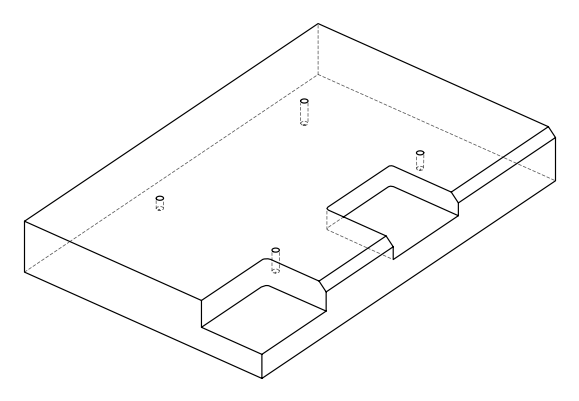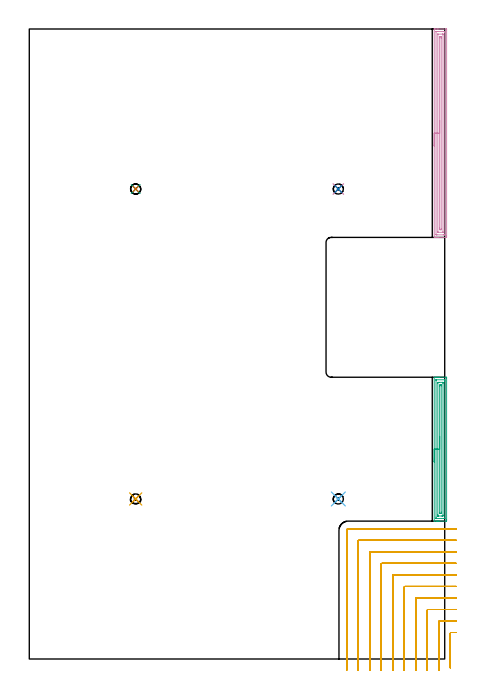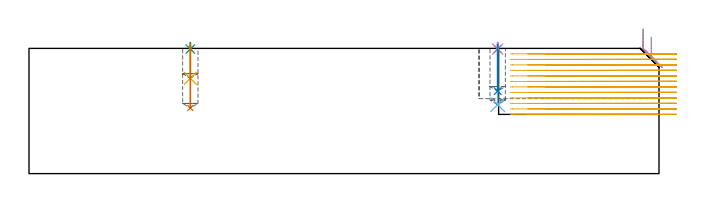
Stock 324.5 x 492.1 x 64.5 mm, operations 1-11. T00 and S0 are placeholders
(PLAN: 12 operations, 4 tool changes, 169.6 min)
(1 SPOT_DRILL | STEP1POCKET | NXT0321_9005460120000 | 0.03 min | 0 mm3)
(2 SPOT_DRILL_1 | STEP1POCKET_1 | NXT0321_9005460120000 | 0.03 min | 1 mm3)
(3 SPOT_DRILL_2 | STEP1POCKET_2 | NXT0321_9005460120000 | 0.03 min | 2 mm3)
(4 SPOT_DRILL_3 | STEP1POCKET_3 | NXT0321_9005460120000 | 0.03 min | 3 mm3)
(5 DRILL_BLIND_HOLE_INTO_CENTER | STEP1POCKET | UGT0301_198 | 0.07 min | 667 mm3)
(6 DRILL_BLIND_HOLE_INTO_CENTER_1 | STEP1POCKET_1 | UGT0301_198 | 0.13 min | 1330 mm3)
(7 DRILL_BLIND_HOLE_INTO_CENTER_2 | STEP1POCKET_2 | UGT0301_198 | 0.13 min | 1408 mm3)
(8 DRILL_BLIND_HOLE_INTO_CENTER_3 | STEP1POCKET_3 | UGT0301_198 | 0.1 min | 989 mm3)
(9 AREA_MILL | FG_CHAMFER_SURFACE | UGT0205_001 | 3.8 min | 5828 mm3)
(10 AREA_MILL_1 | FG_CHAMFER_SURFACE_1 | UGT0205_001 | 5.41 min | 7928 mm3)
(11 MILL_CORNER_NOTCH_RECTANGULAR | CORNER_NOTCH_RECTANGULAR | NXT0201_011 | Follow Part, ap 3, ae 75% | 30.7 min | 301901 mm3)
(12 MILL_SLOT | SLOT_PARTIAL_RECTANGULAR | NXT0201_008 | Follow Part, ap 1.5, ae 75% | 129.11 min | 261413 mm3)
(TOOL NXT0321_9005460120000 | NC Spot Drill, 142deg, 12mm, Carbide, Uncoated | D12 PA142 FL30 Z2)
(TOOL UGT0301_198 | Twist Drill 7.9 mm | D7.9 PA118 FL73 Z2)
(TOOL UGT0205_001 | Chamfer Mill 20 x 3 x 45 deg. | D20 FL50 Z2)
(TOOL NXT0201_011 | ENDMILL 12mm [2P460-1200-NA 1630] | D12 FL38 Z6)
(TOOL NXT0201_008 | ENDMILL 6mm [2P460-0600-NA 1630] | D6 FL26 Z6)
(OP 1 SPOT_DRILL)
G17 G21 G94 G90
T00 M6
G54
G17 G0 G90 X83.1 Y125. S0 M3
G43 Z74.5 H0
G94 G81 G98 Z64.16 F250. R67.5
G80
M5
M2
(OP 2 SPOT_DRILL_1)
G17 G21 G94 G90
T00 M6
G54
G17 G0 G90 X241.4 Y125. S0 M3
G43 Z74.5 H0
G94 G81 G98 Z64.16 F250. R67.5
G80
M5
M2
(OP 3 SPOT_DRILL_2)
G17 G21 G94 G90
T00 M6
G54
G17 G0 G90 X83.1 Y367.1 S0 M3
G43 Z74.5 H0
G94 G81 G98 Z64.16 F250. R67.5
G80
M5
M2
(OP 4 SPOT_DRILL_3)
G17 G21 G94 G90
T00 M6
G54
G17 G0 G90 X241.4 Y367.1 S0 M3
G43 Z74.5 H0
G94 G81 G98 Z64.16 F250. R67.5
G80
M5
M2
(OP 5 DRILL_BLIND_HOLE_INTO_CENTER)
G17 G21 G94 G90
T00 M6
G54
G17 G0 G90 X83.1 Y125. S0 M3
G43 Z74.5 H0
G94 G81 G98 Z49.1 F250. R66.5
G80
M5
M2
(OP 6 DRILL_BLIND_HOLE_INTO_CENTER_1)
G17 G21 G94 G90
T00 M6
G54
G17 G0 G90 X241.4 Y125. S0 M3
G43 Z74.5 H0
G94 G81 G98 Z35.5 F250. R66.5
G80
M5
M2
(OP 7 DRILL_BLIND_HOLE_INTO_CENTER_2)
G17 G21 G94 G90
T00 M6
G54
G17 G0 G90 X83.1 Y367.1 S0 M3
G43 Z74.5 H0
G94 G81 G98 Z33.8 F250. R66.5
G80
M5
M2
(OP 8 DRILL_BLIND_HOLE_INTO_CENTER_3)
G17 G21 G94 G90
T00 M6
G54
G17 G0 G90 X241.4 Y367.1 S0 M3
G43 Z74.5 H0
G94 G81 G98 Z42.5 F250. R66.5
G80
M5
M2
(OP 9 AREA_MILL)
G17 G21 G94 G90
T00 M6
G54
G17 G0 G90 X316.3 Y153.9 S1061 M3
G43 Z74.5 H0
G94 G1 Y153.938 Z73.628 F250.
Y154.052 Z72.764
Y154.241 Z71.912
Y154.503 Z71.08
Y154.837 Z70.274
Y155.24 Z69.5
Y155.709 Z68.764
Y156.24 Z68.072
Y156.829 Z67.429
Y157.472 Z66.84
Y158.164 Z66.308
Y158.9 Z65.84
Y159.674 Z65.437
Y160.48 Z65.103
Y161.312 Z64.841
Y162.164 Z64.652
Y163.028 Z64.538
Y163.9 Z64.5
Y219.973
X316.306 Y220.09 Z64.492
X316.554 Y220.1 Z64.245
X317.247 Z63.552
X318.005 Z62.794
X318.507 Z62.289
X318.758 Z62.039
X319.388 Z61.409
X319.639 Z61.158
X320.269 Z60.525
X325.555 Z55.242
X325.873 Y220.097 Z54.924
X325.992 Y220.09 Z54.805
X325.999 Y219.97 Z54.799
X326. Y219.528 Z54.8
Y108.712
X325.999 Y108.272 Z54.801
X325.995 Y107.828 Z54.803
X325.991 Y107.709 Z54.805
X325.555 Y107.7 Z55.242
X320.269 Z60.525
X319.639 Z61.158
X319.388 Z61.409
X318.758 Z62.039
X318.507 Z62.289
X318.005 Z62.794
X316.552 Y107.701 Z64.246
X316.306 Y107.71 Z64.493
X316.3 Y107.827 Z64.5
Y163.9
X317.714 Z63.086
Y217.748
X317.715 Y217.948 Z63.085
X317.718 Y218.048 Z63.082
X317.721 Y218.089 Z63.079
X317.81 Y218.093 Z62.99
X318.159 Y218.099 Z62.641
X324.326 Z56.474
X324.498 Y218.095 Z56.302
X324.576 Y218.09 Z56.224
X324.584 Y217.839 Z56.216
X324.585 Y217.748 Z56.215
X324.586 Y216.947 Z56.214
Y110.052
X324.585 Y109.852 Z56.215
X324.582 Y109.752 Z56.218
X324.579 Y109.711 Z56.221
X324.49 Y109.707 Z56.31
X324.141 Y109.701 Z56.659
X317.974 Z62.826
X317.802 Y109.705 Z62.998
X317.723 Y109.71 Z63.077
X317.716 Y109.961 Z63.084
X317.715 Y110.052 Z63.085
X317.714 Y110.853 Z63.086
Y163.9
X319.128 Z61.672
X319.129 Y215.34 Z61.671
X319.133 Y215.968 Z61.667
X319.135 Y216.089 Z61.665
X319.259 Y216.098 Z61.541
X319.388 Y216.099 Z61.412
X320.138 Y216.1 Z60.662
X322.781 Z58.019
X322.912 Z57.888
X323.043 Y216.096 Z57.757
X323.129 Y216.09 Z57.671
X323.165 Y216.079 Z57.635
X323.168 Y216.055 Z57.632
X323.17 Y215.968 Z57.63
X323.171 Y215.706 Z57.629
X323.172 Y215.078 Z57.628
X323.171 Y112.46 Z57.629
X323.167 Y111.832 Z57.633
X323.165 Y111.711 Z57.635
X323.041 Y111.702 Z57.759
X322.912 Y111.701 Z57.888
X322.162 Y111.7 Z58.638
X319.519 Z61.281
X319.388 Y111.701 Z61.412
X319.257 Y111.704 Z61.543
X319.171 Y111.71 Z61.629
X319.135 Y111.721 Z61.665
X319.132 Y111.745 Z61.668
X319.13 Y111.832 Z61.67
X319.128 Y112.094 Z61.672
Y112.722
Y163.9
X320.543 Z60.257
Y213.021
X320.545 Y213.298 Z60.255
X320.549 Y213.905 Z60.251
X320.561 Y214.09 Z60.239
X321.237 Y214.1 Z59.563
X321.567 Y214.097 Z59.233
X321.732 Y214.092 Z59.068
X321.748 Y214.09 Z59.052
X321.751 Y214.082 Z59.049
X321.755 Y214.052 Z59.045
X321.756 Y214.008 Z59.044
X321.757 Y213.574 Z59.043
Y213.298
Y114.779
X321.755 Y114.502 Z59.045
X321.751 Y113.895 Z59.049
X321.739 Y113.71 Z59.061
X321.063 Y113.7 Z59.737
X320.733 Y113.703 Z60.067
X320.568 Y113.708 Z60.232
X320.552 Y113.71 Z60.248
X320.549 Y113.719 Z60.251
X320.545 Y113.748 Z60.255
X320.544 Y113.792 Z60.256
X320.543 Y114.226 Z60.257
Y114.502
Y163.9
Y164.772 Z60.295
Y165.637 Z60.409
Y166.488 Z60.598
Y167.32 Z60.86
Y168.126 Z61.194
Y168.9 Z61.597
Y169.636 Z62.066
Y170.328 Z62.597
Y170.971 Z63.186
Y171.56 Z63.829
Y172.092 Z64.522
Y172.56 Z65.257
Y172.963 Z66.031
Y173.297 Z66.837
Y173.559 Z67.669
Y173.748 Z68.521
Y173.862 Z69.386
Y173.9 Z70.257
G0 Z74.5
M5
M2
(OP 10 AREA_MILL_1)
G17 G21 G94 G90
T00 M6
G54
G17 G0 G90 X316.3 Y400.7 S1061 M3
G43 Z74.5 H0
G94 G1 Y400.738 Z73.628 F250.
Y400.852 Z72.763
Y401.041 Z71.912
Y401.303 Z71.08
Y401.637 Z70.274
Y402.04 Z69.5
Y402.508 Z68.764
Y403.04 Z68.072
Y403.629 Z67.429
Y404.272 Z66.839
Y404.964 Z66.308
Y405.7 Z65.84
Y406.474 Z65.437
Y407.28 Z65.103
Y408.112 Z64.841
Y408.963 Z64.652
Y409.828 Z64.538
Y410.7 Z64.5
Y491.939
X316.301 Y492.094 Z64.49
Y492.095 Z64.489
X316.623 Y492.1 Z64.176
X316.983 Z63.816
X317.626 Z63.169
X318.828 Z61.969
X319.388 Z61.406
X325.555 Z55.242
X325.838 Y492.097 Z54.96
X325.992 Y492.09 Z54.806
X325.999 Y491.934 Z54.799
X326. Y491.491 Z54.8
Y330.351
X325.999 Y329.909 Z54.801
X325.995 Y329.463 Z54.803
X325.992 Y329.31 Z54.806
X325.555 Y329.3 Z55.242
X319.388 Z61.406
X318.828 Z61.969
X318.507 Z62.289
X317.947 Z62.849
X317.626 Z63.169
X316.984 Z63.816
X316.625 Z64.175
X316.301 Y329.305 Z64.489
X316.3 Y329.463 Z64.5
Y410.7
X317.714 Z63.086
X317.715 Y489.906 Z63.085
X317.716 Y490.007 Z63.084
X317.718 Y490.056 Z63.082
X317.721 Y490.077 Z63.079
X317.731 Y490.09 Z63.069
X318.12 Y490.097 Z62.68
X318.507 Y490.099 Z62.293
X318.999 Y490.1 Z61.801
X323.793 Y490.099 Z57.007
X324.288 Y490.097 Z56.512
X324.49 Y490.09 Z56.31
X324.579 Y490.068 Z56.221
X324.584 Y489.796 Z56.216
X324.585 Y489.705 Z56.215
Y331.494
X324.584 Y331.393 Z56.216
X324.582 Y331.344 Z56.218
X324.579 Y331.323 Z56.221
X324.569 Y331.31 Z56.231
X324.18 Y331.303 Z56.62
X323.793 Y331.301 Z57.007
X323.301 Y331.3 Z57.499
X318.507 Y331.301 Z62.293
X318.012 Y331.304 Z62.788
X317.81 Y331.31 Z62.99
X317.721 Y331.332 Z63.079
X317.716 Y331.604 Z63.084
X317.715 Y331.695 Z63.085
X317.714 Y410.7 Z63.086
X319.128 Z61.672
X319.129 Y487.92 Z61.671
X319.131 Y488.051 Z61.669
X319.133 Y488.082 Z61.667
X319.135 Y488.09 Z61.665
X319.152 Y488.093 Z61.648
X319.212 Y488.099 Z61.588
X322.912 Z57.888
X323.09 Y488.097 Z57.71
X323.14 Y488.094 Z57.66
X323.165 Y488.09 Z57.635
X323.167 Y488.076 Z57.633
X323.17 Y488.008 Z57.63
X323.171 Y487.92 Z57.629
Y487.657
Y333.48
X323.169 Y333.349 Z57.631
X323.167 Y333.318 Z57.633
X323.165 Y333.31 Z57.635
X323.148 Y333.307 Z57.652
X323.088 Y333.301 Z57.712
X319.388 Z61.412
X319.211 Y333.303 Z61.59
X319.16 Y333.306 Z61.64
X319.135 Y333.31 Z61.665
X319.133 Y333.324 Z61.667
X319.13 Y333.392 Z61.67
X319.129 Y333.48 Z61.671
Y333.743
X319.128 Y410.7 Z61.672
X320.543 Z60.257
Y485.242
X320.545 Y485.855 Z60.255
X320.548 Y486.061 Z60.252
X320.55 Y486.089 Z60.25
X320.569 Y486.092 Z60.231
X320.621 Y486.096 Z60.179
X320.727 Y486.099 Z60.073
X321.15 Y486.1 Z59.65
X321.185 Z59.615
X321.577 Y486.09 Z59.223
X321.75 Y486.074 Z59.05
X321.752 Y485.975 Z59.048
X321.756 Y485.52 Z59.044
X321.757 Y485.242 Z59.043
Y484.626
Y336.158
X321.755 Y335.545 Z59.045
X321.752 Y335.338 Z59.048
X321.75 Y335.311 Z59.05
X321.731 Y335.308 Z59.069
X321.679 Y335.304 Z59.121
X321.573 Y335.301 Z59.227
X321.15 Y335.3 Z59.65
X321.115 Z59.685
X320.723 Y335.31 Z60.077
X320.55 Y335.326 Z60.25
X320.548 Y335.424 Z60.252
X320.544 Y335.88 Z60.256
X320.543 Y336.158 Z60.257
Y336.774
Y410.7
Y411.572 Z60.295
Y412.436 Z60.409
Y413.288 Z60.598
Y414.12 Z60.86
Y414.926 Z61.194
Y415.7 Z61.597
Y416.436 Z62.066
Y417.128 Z62.597
Y417.771 Z63.186
Y418.36 Z63.829
Y418.891 Z64.522
Y419.36 Z65.257
Y419.763 Z66.031
Y420.097 Z66.837
Y420.359 Z67.669
Y420.548 Z68.521
Y420.662 Z69.386
Y420.7 Z70.257
G0 Z74.5
M5
M2
(OP 11 MILL_CORNER_NOTCH_RECTANGULAR)
G17 G21 G94 G90
T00 M6
G54
G17 G0 G90 X333.5 Y20.718 S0 M3
G43 Z74.5 H1
Z61.667
G94 G1 X330.5 Y20.701 F250.
G2 X330.056 Y20.7 R81. F500.
G1 X329.494
G3 X328.9 Y20.106 R0.6
G1 Y-4.079
Y-7.079 F250.
G0 Z74.5
X333.5 Y29.72
Z61.667
G1 X330.5 Y29.701
G2 X330.056 Y29.7 R72. F500.
G1 X320.494
G3 X319.9 Y29.106 R0.6
G1 Y-6.
Y-9. F250.
G0 Z74.5
X333.5 Y38.723
Z61.667
G1 X330.5 Y38.702
G2 X330.056 Y38.7 R63. F500.
G1 X311.495
G3 X310.9 Y38.105 R0.6
G1 Y-6.
Y-9. F250.
G0 Z74.5
X333.5 Y47.726
Z61.667
G1 X330.5 Y47.702
G2 X330.056 Y47.7 R54. F500.
G1 X302.495
G3 X301.9 Y47.105 R0.6
G1 Y-6.
Y-9. F250.
G0 Z74.5
X333.5 Y56.732
Z61.667
G1 X330.5 Y56.702
G2 X330.056 Y56.7 R45. F500.
G1 X293.495
G3 X292.9 Y56.105 R0.6
G1 Y-6.
Y-9. F250.
G0 Z74.5
X333.5 Y65.74
Z61.667
G1 X330.5 Y65.703
G2 X330.056 Y65.7 R36. F500.
G1 X284.495
G3 X283.9 Y65.105 R0.6
G1 Y-6.
Y-9. F250.
G0 Z74.5
X333.5 Y74.753
Z61.667
G1 X330.5 Y74.704
G2 X330.056 Y74.7 R27. F500.
G1 X275.496
G3 X274.9 Y74.104 R0.6
G1 Y-6.
Y-9. F250.
G0 Z74.5
X333.499 Y83.779
Z61.667
G1 X330.5 Y83.705
G2 X330.056 Y83.7 R18. F500.
G1 X266.496
G3 X265.9 Y83.104 R0.6
G1 Y-6.
Y-9. F250.
G0 Z74.5
X333.496 Y92.859
Z61.667
G1 X330.5 Y92.711
G2 X330.056 Y92.7 R9. F500.
G1 X257.496
G3 X256.9 Y92.104 R0.6
G1 Y-6.
Y-9. F250.
G0 Z74.5
X333.056 Y101.7
Z61.667
G1 X330.056
X249.1 F500.
G3 X247.9 Y100.5 R1.2
G1 Y-6.
Y-9. F250.
G0 Z74.5
X333.5 Y20.7
Z58.833
G1 X330.5
X329.494 F500.
G3 X328.9 Y20.106 R0.6
G1 Y-4.079
Y-7.079 F250.
G0 Z74.5
X333.5 Y29.7
Z58.833
G1 X330.5
X320.494 F500.
G3 X319.9 Y29.106 R0.6
G1 Y-6.
Y-9. F250.
G0 Z74.5
X333.5 Y38.7
Z58.833
G1 X330.5
X311.495 F500.
G3 X310.9 Y38.105 R0.6
G1 Y-6.
Y-9. F250.
G0 Z74.5
X333.5 Y47.7
Z58.833
G1 X330.5
X302.495 F500.
G3 X301.9 Y47.105 R0.6
G1 Y-6.
Y-9. F250.
G0 Z74.5
X333.5 Y56.7
Z58.833
G1 X330.5
X293.495 F500.
G3 X292.9 Y56.105 R0.6
G1 Y-6.
Y-9. F250.
G0 Z74.5
X333.5 Y65.7
Z58.833
G1 X330.5
X284.495 F500.
G3 X283.9 Y65.105 R0.6
G1 Y-6.
Y-9. F250.
G0 Z74.5
X333.5 Y74.7
Z58.833
G1 X330.5
X275.496 F500.
G3 X274.9 Y74.104 R0.6
G1 Y-6.
Y-9. F250.
G0 Z74.5
X333.5 Y83.7
Z58.833
G1 X330.5
X266.496 F500.
G3 X265.9 Y83.104 R0.6
G1 Y-6.
Y-9. F250.
G0 Z74.5
X333.5 Y92.7
Z58.833
G1 X330.5
X257.496 F500.
G3 X256.9 Y92.104 R0.6
G1 Y-6.
Y-9. F250.
G0 Z74.5
X333.5 Y101.7
Z58.833
G1 X330.5
X249.1 F500.
G3 X247.9 Y100.5 R1.2
G1 Y-6.
Y-9. F250.
G0 Z74.5
X333.5 Y20.7
Z56.
G1 X330.5
X329.494 F500.
G3 X328.9 Y20.106 R0.6
G1 Y-4.079
Y-7.079 F250.
G0 Z74.5
X333.5 Y29.7
Z56.
G1 X330.5
X320.494 F500.
G3 X319.9 Y29.106 R0.6
G1 Y-6.
Y-9. F250.
G0 Z74.5
X333.5 Y38.7
Z56.
G1 X330.5
X311.495 F500.
G3 X310.9 Y38.105 R0.6
G1 Y-6.
Y-9. F250.
G0 Z74.5
X333.5 Y47.7
Z56.
G1 X330.5
X302.495 F500.
G3 X301.9 Y47.105 R0.6
G1 Y-6.
Y-9. F250.
G0 Z74.5
X333.5 Y56.7
Z56.
G1 X330.5
X293.495 F500.
G3 X292.9 Y56.105 R0.6
G1 Y-6.
Y-9. F250.
G0 Z74.5
X333.5 Y65.7
Z56.
G1 X330.5
X284.495 F500.
G3 X283.9 Y65.105 R0.6
G1 Y-6.
Y-9. F250.
G0 Z74.5
X333.5 Y74.7
Z56.
G1 X330.5
X275.496 F500.
G3 X274.9 Y74.104 R0.6
G1 Y-6.
Y-9. F250.
G0 Z74.5
X333.5 Y83.7
Z56.
G1 X330.5
X266.496 F500.
G3 X265.9 Y83.104 R0.6
G1 Y-6.
Y-9. F250.
G0 Z74.5
X333.5 Y92.7
Z56.
G1 X330.5
X257.496 F500.
G3 X256.9 Y92.104 R0.6
G1 Y-6.
Y-9. F250.
G0 Z74.5
X333.5 Y101.7
Z56.
G1 X330.5
X249.1 F500.
G3 X247.9 Y100.5 R1.2
G1 Y-6.
Y-9. F250.
G0 Z74.5
X333.5 Y20.7
Z53.167
G1 X330.5
X329.494 F500.
G3 X328.9 Y20.106 R0.6
G1 Y-4.079
Y-7.079 F250.
G0 Z74.5
X333.5 Y29.7
Z53.167
G1 X330.5
X320.494 F500.
G3 X319.9 Y29.106 R0.6
G1 Y-6.
Y-9. F250.
G0 Z74.5
X333.5 Y38.7
Z53.167
G1 X330.5
X311.495 F500.
G3 X310.9 Y38.105 R0.6
G1 Y-6.
Y-9. F250.
G0 Z74.5
X333.5 Y47.7
Z53.167
G1 X330.5
X302.495 F500.
G3 X301.9 Y47.105 R0.6
G1 Y-6.
Y-9. F250.
G0 Z74.5
X333.5 Y56.7
Z53.167
G1 X330.5
X293.495 F500.
G3 X292.9 Y56.105 R0.6
G1 Y-6.
Y-9. F250.
G0 Z74.5
X333.5 Y65.7
Z53.167
G1 X330.5
X284.495 F500.
G3 X283.9 Y65.105 R0.6
G1 Y-6.
Y-9. F250.
G0 Z74.5
X333.5 Y74.7
Z53.167
G1 X330.5
X275.496 F500.
G3 X274.9 Y74.104 R0.6
G1 Y-6.
Y-9. F250.
G0 Z74.5
X333.5 Y83.7
Z53.167
G1 X330.5
X266.496 F500.
G3 X265.9 Y83.104 R0.6
G1 Y-6.
Y-9. F250.
G0 Z74.5
X333.5 Y92.7
Z53.167
G1 X330.5
X257.496 F500.
G3 X256.9 Y92.104 R0.6
G1 Y-6.
Y-9. F250.
G0 Z74.5
X333.5 Y101.7
Z53.167
G1 X330.5
X249.1 F500.
G3 X247.9 Y100.5 R1.2
G1 Y-6.
Y-9. F250.
G0 Z74.5
X333.5 Y20.7
Z50.333
G1 X330.5
X329.494 F500.
G3 X328.9 Y20.106 R0.6
G1 Y-4.079
Y-7.079 F250.
G0 Z74.5
X333.5 Y29.7
Z50.333
G1 X330.5
X320.494 F500.
G3 X319.9 Y29.106 R0.6
G1 Y-6.
Y-9. F250.
G0 Z74.5
X333.5 Y38.7
Z50.333
G1 X330.5
X311.495 F500.
G3 X310.9 Y38.105 R0.6
G1 Y-6.
Y-9. F250.
G0 Z74.5
X333.5 Y47.7
Z50.333
G1 X330.5
X302.495 F500.
G3 X301.9 Y47.105 R0.6
G1 Y-6.
Y-9. F250.
G0 Z74.5
X333.5 Y56.7
Z50.333
G1 X330.5
X293.495 F500.
G3 X292.9 Y56.105 R0.6
G1 Y-6.
Y-9. F250.
G0 Z74.5
X333.5 Y65.7
Z50.333
G1 X330.5
X284.495 F500.
G3 X283.9 Y65.105 R0.6
G1 Y-6.
Y-9. F250.
G0 Z74.5
X333.5 Y74.7
Z50.333
G1 X330.5
X275.496 F500.
G3 X274.9 Y74.104 R0.6
G1 Y-6.
Y-9. F250.
G0 Z74.5
X333.5 Y83.7
Z50.333
G1 X330.5
X266.496 F500.
G3 X265.9 Y83.104 R0.6
G1 Y-6.
Y-9. F250.
G0 Z74.5
X333.5 Y92.7
Z50.333
G1 X330.5
X257.496 F500.
G3 X256.9 Y92.104 R0.6
G1 Y-6.
Y-9. F250.
G0 Z74.5
X333.5 Y101.7
Z50.333
G1 X330.5
X249.1 F500.
G3 X247.9 Y100.5 R1.2
G1 Y-6.
Y-9. F250.
G0 Z74.5
X333.5 Y20.7
Z47.5
G1 X330.5
X329.494 F500.
G3 X328.9 Y20.106 R0.6
G1 Y-4.079
Y-7.079 F250.
G0 Z74.5
X333.5 Y29.7
Z47.5
G1 X330.5
X320.494 F500.
G3 X319.9 Y29.106 R0.6
G1 Y-6.
Y-9. F250.
G0 Z74.5
X333.5 Y38.7
Z47.5
G1 X330.5
X311.495 F500.
G3 X310.9 Y38.105 R0.6
G1 Y-6.
Y-9. F250.
G0 Z74.5
X333.5 Y47.7
Z47.5
G1 X330.5
X302.495 F500.
G3 X301.9 Y47.105 R0.6
G1 Y-6.
Y-9. F250.
G0 Z74.5
X333.5 Y56.7
Z47.5
G1 X330.5
X293.495 F500.
G3 X292.9 Y56.105 R0.6
G1 Y-6.
Y-9. F250.
G0 Z74.5
X333.5 Y65.7
Z47.5
G1 X330.5
X284.495 F500.
G3 X283.9 Y65.105 R0.6
G1 Y-6.
Y-9. F250.
G0 Z74.5
X333.5 Y74.7
Z47.5
G1 X330.5
X275.496 F500.
G3 X274.9 Y74.104 R0.6
G1 Y-6.
Y-9. F250.
G0 Z74.5
X333.5 Y83.7
Z47.5
G1 X330.5
X266.496 F500.
G3 X265.9 Y83.104 R0.6
G1 Y-6.
Y-9. F250.
G0 Z74.5
X333.5 Y92.7
Z47.5
G1 X330.5
X257.496 F500.
G3 X256.9 Y92.104 R0.6
G1 Y-6.
Y-9. F250.
G0 Z74.5
X333.5 Y101.7
Z47.5
G1 X330.5
X249.1 F500.
G3 X247.9 Y100.5 R1.2
G1 Y-6.
Y-9. F250.
G0 Z74.5
X333.5 Y20.7
Z44.667
G1 X330.5
X329.494 F500.
G3 X328.9 Y20.106 R0.6
G1 Y-4.079
Y-7.079 F250.
G0 Z74.5
X333.5 Y29.7
Z44.667
G1 X330.5
X320.494 F500.
G3 X319.9 Y29.106 R0.6
G1 Y-6.
Y-9. F250.
G0 Z74.5
X333.5 Y38.7
Z44.667
G1 X330.5
X311.495 F500.
G3 X310.9 Y38.105 R0.6
G1 Y-6.
Y-9. F250.
G0 Z74.5
X333.5 Y47.7
Z44.667
G1 X330.5
X302.495 F500.
G3 X301.9 Y47.105 R0.6
G1 Y-6.
Y-9. F250.
G0 Z74.5
X333.5 Y56.7
Z44.667
G1 X330.5
X293.495 F500.
G3 X292.9 Y56.105 R0.6
G1 Y-6.
Y-9. F250.
G0 Z74.5
X333.5 Y65.7
Z44.667
G1 X330.5
X284.495 F500.
G3 X283.9 Y65.105 R0.6
G1 Y-6.
Y-9. F250.
G0 Z74.5
X333.5 Y74.7
Z44.667
G1 X330.5
X275.496 F500.
G3 X274.9 Y74.104 R0.6
G1 Y-6.
Y-9. F250.
G0 Z74.5
X333.5 Y83.7
Z44.667
G1 X330.5
X266.496 F500.
G3 X265.9 Y83.104 R0.6
G1 Y-6.
Y-9. F250.
G0 Z74.5
X333.5 Y92.7
Z44.667
G1 X330.5
X257.496 F500.
G3 X256.9 Y92.104 R0.6
G1 Y-6.
Y-9. F250.
G0 Z74.5
X333.5 Y101.7
Z44.667
G1 X330.5
X249.1 F500.
G3 X247.9 Y100.5 R1.2
G1 Y-6.
Y-9. F250.
G0 Z74.5
X333.5 Y20.7
Z41.833
G1 X330.5
X329.494 F500.
G3 X328.9 Y20.106 R0.6
G1 Y-4.079
Y-7.079 F250.
G0 Z74.5
X333.5 Y29.7
Z41.833
G1 X330.5
X320.494 F500.
G3 X319.9 Y29.106 R0.6
G1 Y-6.
Y-9. F250.
G0 Z74.5
X333.5 Y38.7
Z41.833
G1 X330.5
X311.495 F500.
G3 X310.9 Y38.105 R0.6
G1 Y-6.
Y-9. F250.
G0 Z74.5
X333.5 Y47.7
Z41.833
G1 X330.5
X302.495 F500.
G3 X301.9 Y47.105 R0.6
G1 Y-6.
Y-9. F250.
G0 Z74.5
X333.5 Y56.7
Z41.833
G1 X330.5
X293.495 F500.
G3 X292.9 Y56.105 R0.6
G1 Y-6.
Y-9. F250.
G0 Z74.5
X333.5 Y65.7
Z41.833
G1 X330.5
X284.495 F500.
G3 X283.9 Y65.105 R0.6
G1 Y-6.
Y-9. F250.
G0 Z74.5
X333.5 Y74.7
Z41.833
G1 X330.5
X275.496 F500.
G3 X274.9 Y74.104 R0.6
G1 Y-6.
Y-9. F250.
G0 Z74.5
X333.5 Y83.7
Z41.833
G1 X330.5
X266.496 F500.
G3 X265.9 Y83.104 R0.6
G1 Y-6.
Y-9. F250.
G0 Z74.5
X333.5 Y92.7
Z41.833
G1 X330.5
X257.496 F500.
G3 X256.9 Y92.104 R0.6
G1 Y-6.
Y-9. F250.
G0 Z74.5
X333.5 Y101.7
Z41.833
G1 X330.5
X249.1 F500.
G3 X247.9 Y100.5 R1.2
G1 Y-6.
Y-9. F250.
G0 Z74.5
X333.5 Y20.7
Z39.
G1 X330.5
X329.494 F500.
G3 X328.9 Y20.106 R0.6
G1 Y-4.079
Y-7.079 F250.
G0 Z74.5
X333.5 Y29.7
Z39.
G1 X330.5
X320.494 F500.
G3 X319.9 Y29.106 R0.6
G1 Y-6.
Y-9. F250.
G0 Z74.5
X333.5 Y38.7
Z39.
G1 X330.5
X311.495 F500.
G3 X310.9 Y38.105 R0.6
G1 Y-6.
Y-9. F250.
G0 Z74.5
X333.5 Y47.7
Z39.
G1 X330.5
X302.495 F500.
G3 X301.9 Y47.105 R0.6
G1 Y-6.
Y-9. F250.
G0 Z74.5
X333.5 Y56.7
Z39.
G1 X330.5
X293.495 F500.
G3 X292.9 Y56.105 R0.6
G1 Y-6.
Y-9. F250.
G0 Z74.5
X333.5 Y65.7
Z39.
G1 X330.5
X284.495 F500.
G3 X283.9 Y65.105 R0.6
G1 Y-6.
Y-9. F250.
G0 Z74.5
X333.5 Y74.7
Z39.
G1 X330.5
X275.496 F500.
G3 X274.9 Y74.104 R0.6
G1 Y-6.
Y-9. F250.
G0 Z74.5
X333.5 Y83.7
Z39.
G1 X330.5
X266.496 F500.
G3 X265.9 Y83.104 R0.6
G1 Y-6.
Y-9. F250.
G0 Z74.5
X333.5 Y92.7
Z39.
G1 X330.5
X257.496 F500.
G3 X256.9 Y92.104 R0.6
G1 Y-6.
Y-9. F250.
G0 Z74.5
X333.5 Y101.7
Z39.
G1 X330.5
X249.1 F500.
G3 X247.9 Y100.5 R1.2
G1 Y-6.
Y-9. F250.
G0 Z74.5
X333.5 Y20.7
Z36.167
G1 X330.5
X329.494 F500.
G3 X328.9 Y20.106 R0.6
G1 Y-4.079
Y-7.079 F250.
G0 Z74.5
X333.5 Y29.7
Z36.167
G1 X330.5
X320.494 F500.
G3 X319.9 Y29.106 R0.6
G1 Y-6.
Y-9. F250.
G0 Z74.5
X333.5 Y38.7
Z36.167
G1 X330.5
X311.495 F500.
G3 X310.9 Y38.105 R0.6
G1 Y-6.
Y-9. F250.
G0 Z74.5
X333.5 Y47.7
Z36.167
G1 X330.5
X302.495 F500.
G3 X301.9 Y47.105 R0.6
G1 Y-6.
Y-9. F250.
G0 Z74.5
X333.5 Y56.7
Z36.167
G1 X330.5
X293.495 F500.
G3 X292.9 Y56.105 R0.6
G1 Y-6.
Y-9. F250.
G0 Z74.5
X333.5 Y65.7
Z36.167
G1 X330.5
X284.495 F500.
G3 X283.9 Y65.105 R0.6
G1 Y-6.
Y-9. F250.
G0 Z74.5
X333.5 Y74.7
Z36.167
G1 X330.5
X275.496 F500.
G3 X274.9 Y74.104 R0.6
G1 Y-6.
Y-9. F250.
G0 Z74.5
X333.5 Y83.7
Z36.167
G1 X330.5
X266.496 F500.
G3 X265.9 Y83.104 R0.6
G1 Y-6.
Y-9. F250.
G0 Z74.5
X333.5 Y92.7
Z36.167
G1 X330.5
X257.496 F500.
G3 X256.9 Y92.104 R0.6
G1 Y-6.
Y-9. F250.
G0 Z74.5
X333.5 Y101.7
Z36.167
G1 X330.5
X249.1 F500.
G3 X247.9 Y100.5 R1.2
G1 Y-6.
Y-9. F250.
G0 Z74.5
X333.5 Y20.7
Z33.333
G1 X330.5
X329.494 F500.
G3 X328.9 Y20.106 R0.6
G1 Y-4.079
Y-7.079 F250.
G0 Z74.5
X333.5 Y29.7
Z33.333
G1 X330.5
X320.494 F500.
G3 X319.9 Y29.106 R0.6
G1 Y-6.
Y-9. F250.
G0 Z74.5
X333.5 Y38.7
Z33.333
G1 X330.5
X311.495 F500.
G3 X310.9 Y38.105 R0.6
G1 Y-6.
Y-9. F250.
G0 Z74.5
X333.5 Y47.7
Z33.333
G1 X330.5
X302.495 F500.
G3 X301.9 Y47.105 R0.6
G1 Y-6.
Y-9. F250.
G0 Z74.5
X333.5 Y56.7
Z33.333
G1 X330.5
X293.495 F500.
G3 X292.9 Y56.105 R0.6
G1 Y-6.
Y-9. F250.
G0 Z74.5
X333.5 Y65.7
Z33.333
G1 X330.5
X284.495 F500.
G3 X283.9 Y65.105 R0.6
G1 Y-6.
Y-9. F250.
G0 Z74.5
X333.5 Y74.7
Z33.333
G1 X330.5
X275.496 F500.
G3 X274.9 Y74.104 R0.6
G1 Y-6.
Y-9. F250.
G0 Z74.5
X333.5 Y83.7
Z33.333
G1 X330.5
X266.496 F500.
G3 X265.9 Y83.104 R0.6
G1 Y-6.
Y-9. F250.
G0 Z74.5
X333.5 Y92.7
Z33.333
G1 X330.5
X257.496 F500.
G3 X256.9 Y92.104 R0.6
G1 Y-6.
Y-9. F250.
G0 Z74.5
X333.5 Y101.7
Z33.333
G1 X330.5
X249.1 F500.
G3 X247.9 Y100.5 R1.2
G1 Y-6.
Y-9. F250.
G0 Z74.5
X333.5 Y20.7
Z30.5
G1 X330.5
X329.494 F500.
G3 X328.9 Y20.106 R0.6
G1 Y-4.079
Y-7.079 F250.
G0 Z74.5
X333.5 Y29.7
Z30.5
G1 X330.5
X320.494 F500.
G3 X319.9 Y29.106 R0.6
G1 Y-6.
Y-9. F250.
G0 Z74.5
X333.5 Y38.7
Z30.5
G1 X330.5
X311.495 F500.
G3 X310.9 Y38.105 R0.6
G1 Y-6.
Y-9. F250.
G0 Z74.5
X333.5 Y47.7
Z30.5
G1 X330.5
X302.495 F500.
G3 X301.9 Y47.105 R0.6
G1 Y-6.
Y-9. F250.
G0 Z74.5
X333.5 Y56.7
Z30.5
G1 X330.5
X293.495 F500.
G3 X292.9 Y56.105 R0.6
G1 Y-6.
Y-9. F250.
G0 Z74.5
X333.5 Y65.7
Z30.5
G1 X330.5
X284.495 F500.
G3 X283.9 Y65.105 R0.6
G1 Y-6.
Y-9. F250.
G0 Z74.5
X333.5 Y74.7
Z30.5
G1 X330.5
X275.496 F500.
G3 X274.9 Y74.104 R0.6
G1 Y-6.
Y-9. F250.
G0 Z74.5
X333.5 Y83.7
Z30.5
G1 X330.5
X266.496 F500.
G3 X265.9 Y83.104 R0.6
G1 Y-6.
Y-9. F250.
G0 Z74.5
X333.5 Y92.7
Z30.5
G1 X330.5
X257.496 F500.
G3 X256.9 Y92.104 R0.6
G1 Y-6.
Y-9. F250.
G0 Z74.5
X333.5 Y101.7
Z30.5
G1 X330.5
X249.1 F500.
G3 X247.9 Y100.5 R1.2
G1 Y-6.
Y-9. F250.
G0 Z74.5
M5
M2
